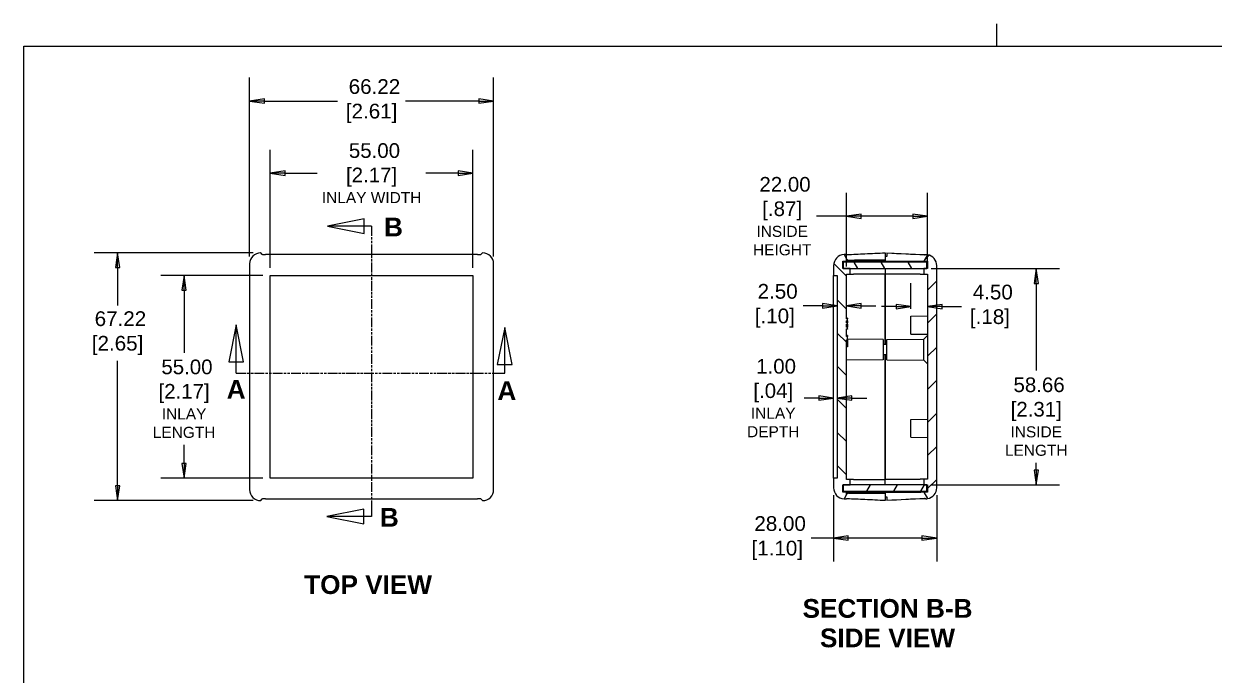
# Model space of a CAD drawing. Header units: millimetres. Extents: x 9 to 550, y 9 to 423.
# Drawn here: x 15.2 to 338.4, y 245.9 to 422.6 of the extents above; entities that cross this region are included whole.
import ezdxf

# ---------------------------------------------------------------- set-up
doc = ezdxf.new("R2010")
doc.units = ezdxf.units.MM
doc.header["$LTSCALE"] = 2
doc.linetypes.add('DOUBLE_DASH_CHAIN', pattern=[1.2403, 0.6614, -0.0827, 0.1654, -0.0827, 0.1654, -0.0827])
for name, color, linetype, lineweight in [('Dimension (ANSI)', 7, 'Continuous', 9), ('Hatch (ANSI)', 7, 'Continuous', 9), ('Section Line (ANSI)', 7, 'DOUBLE_DASH_CHAIN', 9), ('Sketch Geometry (ANSI)', 7, 'Continuous', 9), ('Symbol (ANSI)', 7, 'Continuous', 9), ('Visible (ANSI)', 7, 'Continuous', 9)]:
    doc.layers.add(name, color=color, linetype=linetype, lineweight=lineweight)
doc.styles.add('Label Text (ANSI)', font='arialbd.ttf')
doc.styles.add('Note Text (ANSI)', font='arial.ttf')
doc.dimstyles.new('Default - mm_inch (ANSI)', dxfattribs={"dimscale": 2, "dimtxt": 2, "dimasz": 2, "dimexe": 3.175, "dimexo": 1, "dimgap": 0.8, "dimtad": 0, "dimtih": 1, "dimtoh": 1, "dimrnd": 1e-08, "dimzin": 4, "dimdsep": 46, "dimtxsty": 'Note Text (ANSI)', "dimblk": 'Filled-1', "dimcen": 0.09, "dimdle": 10, "dimclrd": 256, "dimclre": 256, "dimclrt": 256, "dimadec": 1, "dimazin": 0, "dimtfac": 1, "dimtofl": 0, "dimtmove": 0, "dimatfit": 3, "dimfxl": 0, "dimtolj": 1, "dimtzin": 0, "dimlwd": -1, "dimlwe": -1, "dimarcsym": 0})

# ---------------------------------------------------------------- blocks, each defined once
blk = doc.blocks.new('Borders Default Border')
at = {"layer": 'Sketch Geometry (ANSI)'}
blk.add_line((139.7, 208.28), (139.7, 211.3), dxfattribs=at)
at = {"layer": 'Sketch Geometry (ANSI)', "flags": 128}
blk.add_lwpolyline([(7.62, 7.62), (7.62, 208.28), (271.78, 208.28), (271.78, 7.62), (7.62, 7.62)], dxfattribs=at)
blk = doc.blocks.new('2dTransSection0')
at = {"layer": 'Section Line (ANSI)', "linetype": 'Continuous'}
for p, q in [((36.46, 170.46), (35.46, 165.46)), ((36.46, 165.46), (36.46, 170.46)), ((37.46, 165.46), (36.46, 170.46)), ((72.89, 170.1), (71.89, 165.1)), ((72.89, 165.1), (72.89, 170.1)), ((73.89, 165.1), (72.89, 170.1)), ((35.46, 165.46), (37.46, 165.46)), ((36.46, 163.9), (36.46, 165.46)), ((71.89, 165.1), (73.89, 165.1)), ((72.89, 163.9), (72.89, 165.1)), ((36.46, 163.9), (37.75, 163.9)), ((71.59, 163.9), (72.89, 163.9))]:
    blk.add_line(p, q, dxfattribs=at)
at = {"layer": 'Section Line (ANSI)', "linetype": 'DOUBLE_DASH_CHAIN'}
blk.add_line((36.46, 163.9), (72.89, 163.9), dxfattribs=at)
at = {"layer": 'Section Line (ANSI)', "linetype": 'Continuous', "flags": 128}
for points in [[(37.46, 165.46), (36.46, 170.46), (35.46, 165.46), (37.46, 165.46)], [(73.89, 165.1), (72.89, 170.1), (71.89, 165.1), (73.89, 165.1)]]:
    blk.add_lwpolyline(points, dxfattribs=at)
at = {"layer": 'Section Line (ANSI)'}
for points in [[(37.46, 165.46), (36.46, 170.46), (35.46, 165.46), (37.46, 165.46)], [(73.89, 165.1), (72.89, 170.1), (71.89, 165.1), (73.89, 165.1)]]:
    blk.add_solid(points, dxfattribs=at)
at = {"layer": 'Section Line (ANSI)', "char_height": 2.54, "attachment_point": 7, "line_spacing_factor": 0.25, "style": 'Label Text (ANSI)'}
for insert in [(35.16, 160.46), (71.9, 160.27)]:
    blk.add_mtext('A', dxfattribs=dict(at, insert=insert))
blk = doc.blocks.new('2dTransSection1')
at = {"layer": 'Section Line (ANSI)', "linetype": 'Continuous'}
for p, q in [((53.83, 184.86), (48.83, 183.86)), ((53.83, 182.86), (53.83, 184.86)), ((53.83, 183.86), (48.83, 183.86)), ((48.83, 183.86), (53.83, 182.86)), ((54.81, 183.86), (53.83, 183.86)), ((54.81, 183.86), (54.81, 182.53)), ((53.77, 145.48), (48.77, 144.48)), ((53.77, 143.48), (53.77, 145.48)), ((54.81, 145.81), (54.81, 144.48)), ((53.77, 144.48), (48.77, 144.48)), ((48.77, 144.48), (53.77, 143.48)), ((54.81, 144.48), (53.77, 144.48))]:
    blk.add_line(p, q, dxfattribs=at)
at = {"layer": 'Section Line (ANSI)', "linetype": 'DOUBLE_DASH_CHAIN'}
blk.add_line((54.81, 183.86), (54.81, 144.48), dxfattribs=at)
at = {"layer": 'Section Line (ANSI)', "linetype": 'Continuous', "flags": 128}
for points in [[(53.83, 184.86), (48.83, 183.86), (53.83, 182.86), (53.83, 184.86)], [(53.77, 145.48), (48.77, 144.48), (53.77, 143.48), (53.77, 145.48)]]:
    blk.add_lwpolyline(points, dxfattribs=at)
at = {"layer": 'Section Line (ANSI)'}
for points in [[(53.83, 184.86), (48.83, 183.86), (53.83, 182.86), (53.83, 184.86)], [(53.77, 145.48), (48.77, 144.48), (53.77, 143.48), (53.77, 145.48)]]:
    blk.add_solid(points, dxfattribs=at)
at = {"layer": 'Section Line (ANSI)', "char_height": 2.54, "attachment_point": 7, "line_spacing_factor": 0.25, "style": 'Label Text (ANSI)'}
for insert in [(56.51, 182.46), (55.95, 143.08)]:
    blk.add_mtext('B', dxfattribs=dict(at, insert=insert))
blk = doc.blocks.new('Filled-1')
at = {"color": 0}
for p, q in [((0, 0), (-1, 0.15)), ((-1, 0.15), (-1, -0.15)), ((-1, 0), (0, 0)), ((-1, -0.15), (0, 0))]:
    blk.add_line(p, q, dxfattribs=at)
at = {"color": 0, "flags": 128}
blk.add_lwpolyline([(-1, -0.15), (0, 0), (-1, 0.15), (-1, -0.15)], dxfattribs=at)
at = {"color": 0}
blk.add_solid([(-1, -0.15), (0, 0), (-1, 0.15), (-1, -0.15)], dxfattribs=at)
blk = doc.blocks.new('*D9')
at = {"layer": 'Defpoints', "color": 0, "transparency": 16777216}
for p in [(137.15, 382.07), (82.15, 354.35), (137.15, 354.35)]:
    blk.add_point(p, dxfattribs=at)
at = {"layer": 'Dimension (ANSI)', "transparency": 16777216}
for p, q in [((82.15, 356.35), (82.15, 388.42)), ((137.15, 356.35), (137.15, 388.42)), ((86.15, 382.07), (94.91, 382.07)), ((133.15, 382.07), (124.39, 382.07))]:
    blk.add_line(p, q, dxfattribs=at)
at = {"layer": 'Dimension (ANSI)', "transparency": 16777216, "xscale": 4, "yscale": 4, "zscale": 4, "rotation": 180}
blk.add_blockref('Filled-1', (82.15, 382.07), dxfattribs=at)
at = {"layer": 'Dimension (ANSI)', "transparency": 16777216, "xscale": 4, "yscale": 4, "zscale": 4}
blk.add_blockref('Filled-1', (137.15, 382.07), dxfattribs=at)
at = {"layer": 'Dimension (ANSI)', "transparency": 16777216, "insert": (109.65, 382.07), "char_height": 4, "attachment_point": 5, "style": 'Note Text (ANSI)'}
blk.add_mtext('\\A1; \\fArial|b0|i0;\\H3.9745;55.00\\P[2.17]{\\P\\fArial|b0|i0;\\H3.0000;INLAY WIDTH}', dxfattribs=at)
blk = doc.blocks.new('*D10')
at = {"layer": 'Defpoints', "color": 0, "transparency": 16777216}
for p in [(82.15, 354.35), (58.75, 299.35), (82.15, 299.35)]:
    blk.add_point(p, dxfattribs=at)
at = {"layer": 'Dimension (ANSI)', "transparency": 16777216}
for p, q in [((80.15, 354.35), (52.4, 354.35)), ((58.75, 350.35), (58.75, 333.33)), ((58.75, 303.35), (58.75, 308.38)), ((80.15, 299.35), (52.4, 299.35))]:
    blk.add_line(p, q, dxfattribs=at)
at = {"layer": 'Dimension (ANSI)', "transparency": 16777216, "xscale": 4, "yscale": 4, "zscale": 4}
for p, rotation in [((58.75, 354.35), 90), ((58.75, 299.35), 270)]:
    blk.add_blockref('Filled-1', p, dxfattribs=dict(at, rotation=rotation))
at = {"layer": 'Dimension (ANSI)', "transparency": 16777216, "insert": (58.75, 320.86), "char_height": 4, "attachment_point": 5, "style": 'Note Text (ANSI)'}
blk.add_mtext('\\A1; \\fArial|b0|i0;\\H3.9745;55.00\\P[2.17]{\\P\\fArial|b0|i0;\\H3.0000;INLAY\\P\\fArial|b0|i0;\\H3.0000;LENGTH}', dxfattribs=at)
blk = doc.blocks.new('*D11')
at = {"layer": 'Defpoints', "color": 0, "transparency": 16777216}
for p in [(142.76, 401.64), (76.54, 357.47), (142.76, 357.47)]:
    blk.add_point(p, dxfattribs=at)
at = {"layer": 'Dimension (ANSI)', "transparency": 16777216}
for p, q in [((76.54, 359.47), (76.54, 407.99)), ((142.76, 359.47), (142.76, 407.99)), ((80.54, 401.64), (100.43, 401.64)), ((138.76, 401.64), (118.87, 401.64))]:
    blk.add_line(p, q, dxfattribs=at)
at = {"layer": 'Dimension (ANSI)', "transparency": 16777216, "xscale": 4, "yscale": 4, "zscale": 4, "rotation": 180}
blk.add_blockref('Filled-1', (76.54, 401.64), dxfattribs=at)
at = {"layer": 'Dimension (ANSI)', "transparency": 16777216, "xscale": 4, "yscale": 4, "zscale": 4}
blk.add_blockref('Filled-1', (142.76, 401.64), dxfattribs=at)
at = {"layer": 'Dimension (ANSI)', "transparency": 16777216, "insert": (109.65, 401.64), "char_height": 4, "attachment_point": 5, "style": 'Note Text (ANSI)'}
blk.add_mtext('\\A1; 66.22\\P[2.61]', dxfattribs=at)
blk = doc.blocks.new('*D12')
at = {"layer": 'Defpoints', "color": 0, "transparency": 16777216}
for p in [(79.54, 360.46), (40.69, 293.24), (79.54, 293.24)]:
    blk.add_point(p, dxfattribs=at)
at = {"layer": 'Dimension (ANSI)', "transparency": 16777216}
for p, q in [((77.54, 360.46), (34.34, 360.46)), ((40.69, 356.46), (40.69, 346.16)), ((40.69, 297.24), (40.69, 331.15)), ((77.54, 293.24), (34.34, 293.24))]:
    blk.add_line(p, q, dxfattribs=at)
at = {"layer": 'Dimension (ANSI)', "transparency": 16777216, "xscale": 4, "yscale": 4, "zscale": 4}
for p, rotation in [((40.69, 360.46), 90), ((40.69, 293.24), 270)]:
    blk.add_blockref('Filled-1', p, dxfattribs=dict(at, rotation=rotation))
at = {"layer": 'Dimension (ANSI)', "transparency": 16777216, "insert": (40.69, 338.66), "char_height": 4, "attachment_point": 5, "style": 'Note Text (ANSI)'}
blk.add_mtext('\\A1; 67.22\\P[2.65]', dxfattribs=at)
blk = doc.blocks.new('*D13')
at = {"layer": 'Defpoints', "color": 0, "transparency": 16777216}
for p in [(260.55, 370.39), (238.55, 354.71), (260.55, 354.68)]:
    blk.add_point(p, dxfattribs=at)
at = {"layer": 'Dimension (ANSI)', "transparency": 16777216}
for p, q in [((238.55, 356.71), (238.55, 376.74)), ((260.55, 356.68), (260.55, 376.74)), ((238.55, 370.39), (230.41, 370.39)), ((256.55, 370.39), (242.55, 370.39))]:
    blk.add_line(p, q, dxfattribs=at)
at = {"layer": 'Dimension (ANSI)', "transparency": 16777216, "xscale": 4, "yscale": 4, "zscale": 4, "rotation": 180}
blk.add_blockref('Filled-1', (238.55, 370.39), dxfattribs=at)
at = {"layer": 'Dimension (ANSI)', "transparency": 16777216, "xscale": 4, "yscale": 4, "zscale": 4}
blk.add_blockref('Filled-1', (260.55, 370.39), dxfattribs=at)
at = {"layer": 'Dimension (ANSI)', "transparency": 16777216, "insert": (221.1, 370.39), "char_height": 4, "attachment_point": 5, "style": 'Note Text (ANSI)'}
blk.add_mtext('\\A1; \\fArial|b0|i0;\\H3.9745;22.00\\P[.87]{\\P\\fArial|b0|i0;\\H3.0000;INSIDE\\P\\fArial|b0|i0;\\H3.0000;HEIGHT}', dxfattribs=at)
blk = doc.blocks.new('*D14')
at = {"layer": 'Defpoints', "color": 0, "transparency": 16777216}
for p in [(259.55, 356.18), (259.55, 297.52), (290.07, 297.52)]:
    blk.add_point(p, dxfattribs=at)
at = {"layer": 'Dimension (ANSI)', "transparency": 16777216}
for p, q in [((261.55, 356.18), (296.42, 356.18)), ((290.07, 352.18), (290.07, 328.5)), ((290.07, 301.52), (290.07, 303.5)), ((261.55, 297.52), (296.42, 297.52))]:
    blk.add_line(p, q, dxfattribs=at)
at = {"layer": 'Dimension (ANSI)', "transparency": 16777216, "xscale": 4, "yscale": 4, "zscale": 4}
for p, rotation in [((290.07, 356.18), 90), ((290.07, 297.52), 270)]:
    blk.add_blockref('Filled-1', p, dxfattribs=dict(at, rotation=rotation))
at = {"layer": 'Dimension (ANSI)', "transparency": 16777216, "insert": (290.07, 316), "char_height": 4, "attachment_point": 5, "style": 'Note Text (ANSI)'}
blk.add_mtext('\\A1; \\fArial|b0|i0;\\H3.9745;58.66\\P[2.31]{\\P\\fArial|b0|i0;\\H3.0000;INSIDE\\P\\fArial|b0|i0;\\H3.0000;LENGTH}', dxfattribs=at)
blk = doc.blocks.new('*D15')
at = {"layer": 'Defpoints', "color": 0, "transparency": 16777216}
for p in [(260.55, 354.68), (256.05, 345.88), (256.05, 343.27)]:
    blk.add_point(p, dxfattribs=at)
at = {"layer": 'Dimension (ANSI)', "transparency": 16777216}
for p, q in [((256.05, 345.27), (256.05, 352.23)), ((252.05, 345.88), (248.05, 345.88)), ((264.55, 345.88), (269.82, 345.88))]:
    blk.add_line(p, q, dxfattribs=at)
at = {"layer": 'Dimension (ANSI)', "transparency": 16777216, "xscale": 4, "yscale": 4, "zscale": 4}
blk.add_blockref('Filled-1', (256.05, 345.88), dxfattribs=at)
at = {"layer": 'Dimension (ANSI)', "transparency": 16777216, "xscale": 4, "yscale": 4, "zscale": 4, "rotation": 180}
blk.add_blockref('Filled-1', (260.55, 345.88), dxfattribs=at)
at = {"layer": 'Dimension (ANSI)', "transparency": 16777216, "insert": (277.5, 345.88), "char_height": 4, "attachment_point": 5, "style": 'Note Text (ANSI)'}
blk.add_mtext('\\A1; 4.50\\P[.18]', dxfattribs=at)
blk = doc.blocks.new('*D16')
at = {"layer": 'Defpoints', "color": 0, "transparency": 16777216}
for p in [(235.05, 296.72), (263.05, 296.72), (263.05, 283.08)]:
    blk.add_point(p, dxfattribs=at)
at = {"layer": 'Dimension (ANSI)', "transparency": 16777216}
for p, q in [((235.05, 294.72), (235.05, 276.73)), ((263.05, 294.72), (263.05, 276.73)), ((235.05, 283.08), (229, 283.08)), ((259.05, 283.08), (239.05, 283.08))]:
    blk.add_line(p, q, dxfattribs=at)
at = {"layer": 'Dimension (ANSI)', "transparency": 16777216, "xscale": 4, "yscale": 4, "zscale": 4, "rotation": 180}
blk.add_blockref('Filled-1', (235.05, 283.08), dxfattribs=at)
at = {"layer": 'Dimension (ANSI)', "transparency": 16777216, "xscale": 4, "yscale": 4, "zscale": 4}
blk.add_blockref('Filled-1', (263.05, 283.08), dxfattribs=at)
at = {"layer": 'Dimension (ANSI)', "transparency": 16777216, "insert": (219.77, 283.08), "char_height": 4, "attachment_point": 5, "style": 'Note Text (ANSI)'}
blk.add_mtext('\\A1; 28.00\\P[1.10]', dxfattribs=at)
blk = doc.blocks.new('*D17')
at = {"layer": 'Defpoints', "color": 0, "transparency": 16777216}
for p in [(235.05, 354.35), (236.05, 354.35), (236.05, 321.05)]:
    blk.add_point(p, dxfattribs=at)
at = {"layer": 'Dimension (ANSI)', "transparency": 16777216}
for p, q in [((231.05, 321.05), (227.05, 321.05)), ((240.05, 321.05), (244.05, 321.05))]:
    blk.add_line(p, q, dxfattribs=at)
at = {"layer": 'Dimension (ANSI)', "transparency": 16777216, "xscale": 4, "yscale": 4, "zscale": 4}
blk.add_blockref('Filled-1', (235.05, 321.05), dxfattribs=at)
at = {"layer": 'Dimension (ANSI)', "transparency": 16777216, "xscale": 4, "yscale": 4, "zscale": 4, "rotation": 180}
blk.add_blockref('Filled-1', (236.05, 321.05), dxfattribs=at)
at = {"layer": 'Dimension (ANSI)', "transparency": 16777216, "insert": (218.68, 321.05), "char_height": 4, "attachment_point": 5, "style": 'Note Text (ANSI)'}
blk.add_mtext('\\A1; \\fArial|b0|i0;\\H3.9745;1.00\\P[.04]{\\P\\fArial|b0|i0;\\H3.0000;INLAY\\P\\fArial|b0|i0;\\H3.0000;DEPTH}', dxfattribs=at)
blk = doc.blocks.new('*D18')
at = {"layer": 'Defpoints', "color": 0, "transparency": 16777216}
for p in [(236.05, 354.35), (238.55, 354.71), (238.55, 346.08)]:
    blk.add_point(p, dxfattribs=at)
at = {"layer": 'Dimension (ANSI)', "transparency": 16777216}
for p, q in [((232.05, 346.08), (226.78, 346.08)), ((242.55, 346.08), (246.55, 346.08))]:
    blk.add_line(p, q, dxfattribs=at)
at = {"layer": 'Dimension (ANSI)', "transparency": 16777216, "xscale": 4, "yscale": 4, "zscale": 4}
blk.add_blockref('Filled-1', (236.05, 346.08), dxfattribs=at)
at = {"layer": 'Dimension (ANSI)', "transparency": 16777216, "xscale": 4, "yscale": 4, "zscale": 4, "rotation": 180}
blk.add_blockref('Filled-1', (238.55, 346.08), dxfattribs=at)
at = {"layer": 'Dimension (ANSI)', "transparency": 16777216, "insert": (219.1, 346.08), "char_height": 4, "attachment_point": 5, "style": 'Note Text (ANSI)'}
blk.add_mtext('\\A1; 2.50\\P[.10]', dxfattribs=at)

msp = doc.modelspace()

# ---------------------------------------------------------------- hatches: boundary and pattern name
at = {"layer": 'Hatch (ANSI)'}
h = msp.add_hatch(dxfattribs=at)
h.set_pattern_fill('ANSI31', color=256, scale=50.8, angle=90.00021, style=0)
h.set_pattern_definition([(135.0002, (0, 0), (-4.49011, -4.49014), [])])
edge = h.paths.add_edge_path()
edge.add_line((235.0502, 354.3525), (236.0502, 354.3525))
edge.add_line((236.0502, 354.3525), (236.0502, 299.3525))
edge.add_line((236.0502, 299.3525), (235.0502, 299.3525))
edge.add_line((235.0502, 299.3525), (235.0502, 296.7245))
edge.add_ellipse((238.0502, 296.7245), major_axis=(-3, 0), ratio=1, start_angle=0, end_angle=87.5)
edge.add_line((237.9193, 293.7274), (238.0502, 293.7217))
edge.add_line((238.0502, 293.7217), (238.5796, 294.857))
edge.add_line((238.5796, 294.857), (238.5796, 295.4998))
edge.add_line((238.5796, 295.4998), (237.5502, 295.4998))
edge.add_line((237.5502, 295.4998), (237.5502, 297.4998))
edge.add_line((237.5502, 297.4998), (237.7002, 297.4998))
edge.add_line((237.7002, 297.4998), (239.5493, 297.4998))
edge.add_line((239.5493, 297.4998), (239.5493, 297.5217))
edge.add_line((239.5493, 297.5217), (239.5493, 298.9998))
edge.add_line((239.5493, 298.9998), (238.5502, 298.9998))
edge.add_line((238.5502, 298.9998), (238.5502, 336.8555))
edge.add_line((238.5502, 336.8555), (238.8002, 336.8555))
edge.add_line((238.8002, 336.8555), (238.8002, 337.7573))
edge.add_line((238.8002, 337.7573), (238.5502, 337.7573))
edge.add_line((238.5502, 337.7573), (238.5502, 339.8714))
edge.add_line((238.5502, 339.8714), (238.8002, 339.8714))
edge.add_line((238.8002, 339.8714), (238.8002, 340.3297))
edge.add_line((238.8002, 340.3297), (238.5502, 340.3297))
edge.add_line((238.5502, 340.3297), (238.5502, 341.0784))
edge.add_line((238.5502, 341.0784), (238.8002, 341.0784))
edge.add_line((238.8002, 341.0784), (238.8002, 341.4594))
edge.add_line((238.8002, 341.4594), (238.5502, 341.4594))
edge.add_line((238.5502, 341.4594), (238.5502, 342.0488))
edge.add_line((238.5502, 342.0488), (238.8002, 342.0488))
edge.add_line((238.8002, 342.0488), (238.8002, 342.5886))
edge.add_line((238.8002, 342.5886), (238.5502, 342.5886))
edge.add_line((238.5502, 342.5886), (238.5502, 354.7055))
edge.add_line((238.5502, 354.7055), (239.5493, 354.7055))
edge.add_line((239.5493, 354.7055), (239.5493, 356.1836))
edge.add_line((239.5493, 356.1836), (239.5493, 356.2055))
edge.add_line((239.5493, 356.2055), (237.7002, 356.2055))
edge.add_line((237.7002, 356.2055), (237.5502, 356.2055))
edge.add_line((237.5502, 356.2055), (237.5502, 358.2055))
edge.add_line((237.5502, 358.2055), (238.5796, 358.2055))
edge.add_line((238.5796, 358.2055), (238.5796, 358.8483))
edge.add_line((238.5796, 358.8483), (238.0502, 359.9836))
edge.add_line((238.0502, 359.9836), (237.9193, 359.9779))
edge.add_ellipse((238.0502, 356.9808), major_axis=(-0.1309, 2.9971), ratio=1, start_angle=0, end_angle=87.5)
edge.add_line((235.0502, 356.9808), (235.0502, 354.3525))
h = msp.add_hatch(dxfattribs=at)
h.set_pattern_fill('ANSI31', color=256, scale=50.8, style=0)
h.set_pattern_definition([(45, (0, 0), (-4.49013, 4.49013), [])])
edge = h.paths.add_edge_path()
edge.add_line((259.5512, 299.0217), (259.5512, 297.5217))
edge.add_line((259.5512, 297.5217), (260.4002, 297.5217))
edge.add_line((260.4002, 297.5217), (260.5602, 297.5217))
edge.add_line((260.5602, 297.5217), (260.5602, 295.5217))
edge.add_line((260.5602, 295.5217), (259.5368, 295.5217))
edge.add_line((259.5368, 295.5217), (260.5502, 293.7665))
edge.add_ellipse((260.0502, 296.7245), major_axis=(0.5, -2.958), ratio=1, start_angle=0, end_angle=80.405932)
edge.add_line((263.0502, 296.7245), (263.0502, 356.9808))
edge.add_ellipse((260.0502, 356.9808), major_axis=(3, 0), ratio=1, start_angle=0, end_angle=80.405932)
edge.add_line((260.5502, 359.9388), (259.5368, 358.1836))
edge.add_line((259.5368, 358.1836), (260.5602, 358.1836))
edge.add_line((260.5602, 358.1836), (260.5602, 356.1836))
edge.add_line((260.5602, 356.1836), (260.4002, 356.1836))
edge.add_line((260.4002, 356.1836), (259.5512, 356.1836))
edge.add_line((259.5512, 356.1836), (259.5512, 354.6836))
edge.add_line((259.5512, 354.6836), (260.5502, 354.6836))
edge.add_line((260.5502, 354.6836), (260.5502, 299.0217))
edge.add_line((260.5502, 299.0217), (259.5512, 299.0217))
h = msp.add_hatch(dxfattribs=at)
h.set_pattern_fill('ANSI31', color=256, scale=50.8, angle=75.000175, style=0)
h.set_pattern_definition([(120.0002, (0, 0), (-5.49925, -3.17502), [])])
h.paths.add_polyline_path([(260.4002, 357.8836), (237.7002, 357.8836), (237.7002, 356.2055), (237.7002, 356.1836), (239.5493, 356.1836), (259.5512, 356.1836), (260.4002, 356.1836)])
h = msp.add_hatch(dxfattribs=at)
h.set_pattern_fill('ANSI31', color=256, scale=50.8, angle=14.999978, style=0)
h.set_pattern_definition([(60, (0, 0), (-5.49926, 3.175), [])])
h.paths.add_polyline_path([(260.4002, 297.5217), (259.5512, 297.5217), (239.5493, 297.5217), (237.7002, 297.5217), (237.7002, 297.4998), (237.7002, 295.8217), (260.4002, 295.8217)])

# ---------------------------------------------------------------- linework, layer by layer
at = {"layer": 'Visible (ANSI)'}
for p, q in [((79.5387, 360.4639), (79.5359, 360.4639)), ((79.9863, 360.0164), (79.5387, 360.4639)), ((138.4236, 359.9836), (80.8764, 359.9836)), ((139.7613, 360.4639), (139.3137, 360.0164)), ((139.7641, 360.4639), (139.7613, 360.4639)), ((238.0502, 359.9836), (237.9193, 359.9779)), ((238.1934, 359.9899), (238.0502, 359.9836)), ((238.5796, 358.8483), (238.0502, 359.9836)), ((238.5502, 359.9972), (238.5502, 360.0051)), ((238.5796, 358.2055), (238.5796, 358.8483)), ((238.8004, 360.0164), (249.0502, 360.4639)), ((249.0502, 360.4639), (249.0502, 358.5819)), ((249.5502, 360.4421), (249.5502, 360.4389)), ((249.5502, 360.4421), (259.3, 360.0164)), ((260.5502, 359.9388), (259.5368, 358.1836)), ((76.5387, 357.4668), (76.5387, 296.2385)), ((142.7613, 296.2385), (142.7613, 357.4668)), ((235.0502, 356.9808), (235.0502, 354.3525)), ((237.5502, 356.2055), (237.5502, 358.2055)), ((237.5502, 358.2055), (238.5796, 358.2055)), ((239.5493, 356.2055), (237.5502, 356.2055)), ((260.4002, 357.8836), (237.7002, 357.8836)), ((237.7002, 357.8836), (237.7002, 356.1836)), ((237.7002, 356.1836), (260.4002, 356.1836)), ((239.539, 358.2055), (238.5796, 358.2055)), ((239.5493, 354.7055), (239.5493, 356.2055)), ((249.0502, 358.1836), (249.0502, 358.2055)), ((249.0502, 357.8836), (249.0502, 358.1836)), ((249.0502, 358.1836), (249.0502, 357.8836)), ((249.0502, 356.1836), (249.0502, 354.6836)), ((249.0502, 356.1836), (249.0502, 354.7055)), ((258.7859, 358.1836), (259.5368, 358.1836)), ((259.5368, 358.1836), (260.5602, 358.1836)), ((260.5602, 356.1836), (259.5512, 356.1836)), ((259.5512, 356.1836), (259.5512, 354.6836)), ((260.4002, 356.1836), (260.4002, 357.8836)), ((260.5602, 358.1836), (260.5602, 356.1836)), ((263.0502, 296.7245), (263.0502, 356.9808)), ((82.1502, 299.3525), (82.1502, 354.3525)), ((82.1502, 354.3525), (137.1502, 354.3525)), ((137.1502, 354.3525), (137.1502, 299.3525)), ((235.0502, 354.3525), (236.0502, 354.3525)), ((235.0502, 299.3525), (235.0502, 354.3525)), ((236.0502, 354.3525), (236.0502, 299.3525)), ((238.5502, 342.5886), (238.5502, 354.7055)), ((238.5502, 354.7055), (239.5493, 354.7055)), ((239.5493, 354.7055), (240.5056, 354.7055)), ((249.0502, 354.7055), (240.5056, 354.7055)), ((249.0502, 335.606), (249.0502, 354.6836)), ((258.5948, 354.6836), (249.0502, 354.6836)), ((249.0502, 354.6836), (249.0502, 335.606)), ((258.5948, 354.6836), (259.5512, 354.6836)), ((259.5512, 354.6836), (260.5502, 354.6836)), ((260.5502, 354.6836), (260.5502, 299.0217)), ((238.8002, 342.7722), (238.5502, 342.7722)), ((238.8002, 342.7722), (238.8002, 342.5886)), ((238.8002, 342.0488), (238.8002, 342.5886)), ((256.0502, 343.2741), (260.5502, 343.3527)), ((256.0502, 338.4312), (256.0502, 343.2741)), ((238.5502, 341.4594), (238.5502, 342.0488)), ((238.8002, 341.9948), (238.5502, 341.9948)), ((238.8002, 341.7044), (238.5502, 341.7044)), ((238.5502, 340.3297), (238.5502, 341.0784)), ((238.5502, 337.7573), (238.5502, 339.8714)), ((238.8002, 339.7105), (238.5502, 339.7105)), ((238.8002, 341.7044), (238.8002, 341.4594)), ((238.8002, 341.0784), (238.8002, 341.4594)), ((238.8002, 339.8714), (238.8002, 340.3297)), ((238.8002, 339.8714), (238.8002, 339.7105)), ((238.8002, 338.0008), (238.5502, 338.0008)), ((238.8002, 337.7573), (238.5502, 337.7573)), ((238.5502, 298.9998), (238.5502, 336.8555)), ((238.5502, 336.8555), (238.8002, 336.8555)), ((238.8002, 338.0008), (238.8002, 337.7573)), ((238.8002, 336.8555), (238.8002, 337.7573)), ((248.5502, 336.9496), (238.8002, 337.0772)), ((238.8002, 336.8555), (238.8002, 335.0008)), ((248.5502, 336.9496), (248.5502, 331.4614)), ((249.5502, 336.9146), (259.5503, 337.0455)), ((249.5502, 331.4526), (249.5502, 336.9146)), ((256.0502, 338.4312), (260.5502, 338.3527)), ((259.5503, 337.0455), (260.5502, 338.0586)), ((259.5503, 331.3217), (259.5503, 337.0455)), ((238.8002, 335.0008), (238.5502, 335.0008)), ((249.5502, 335.606), (248.5502, 335.606)), ((248.5502, 331.4614), (238.5502, 331.3305)), ((249.5502, 332.7612), (248.5502, 332.7612)), ((249.0502, 299.0217), (249.0502, 332.7612)), ((249.0502, 332.7612), (249.0502, 299.0217)), ((249.5502, 331.4526), (259.5503, 331.3217)), ((259.5503, 331.3217), (260.5502, 330.3086)), ((256.0502, 315.2741), (260.5502, 315.3527)), ((256.0502, 310.4312), (256.0502, 315.2741)), ((256.0502, 310.4312), (260.5502, 310.3527)), ((137.1502, 299.3525), (82.1502, 299.3525)), ((236.0502, 299.3525), (235.0502, 299.3525)), ((235.0502, 299.3525), (235.0502, 296.7245)), ((237.5502, 295.4998), (237.5502, 297.4998)), ((237.5502, 297.4998), (239.5493, 297.4998)), ((260.4002, 297.5217), (237.7002, 297.5217)), ((237.7002, 297.5217), (237.7002, 295.8217)), ((239.5493, 298.9998), (238.5502, 298.9998)), ((239.5493, 297.4998), (239.5493, 298.9998)), ((240.5056, 298.9998), (239.5493, 298.9998)), ((240.5056, 298.9998), (249.0502, 298.9998)), ((249.0502, 299.0217), (258.5948, 299.0217)), ((249.0502, 297.5217), (249.0502, 299.0217)), ((249.0502, 297.5217), (249.0502, 298.9998)), ((259.5512, 299.0217), (258.5948, 299.0217)), ((259.5512, 299.0217), (259.5512, 297.5217)), ((260.5502, 299.0217), (259.5512, 299.0217)), ((259.5512, 297.5217), (260.5602, 297.5217)), ((260.4002, 295.8217), (260.4002, 297.5217)), ((260.5602, 297.5217), (260.5602, 295.5217)), ((238.5796, 295.4998), (237.5502, 295.4998)), ((237.7002, 295.8217), (260.4002, 295.8217)), ((238.0502, 293.7217), (238.5796, 294.857)), ((238.5796, 294.857), (238.5796, 295.4998)), ((238.5796, 295.4998), (239.539, 295.4998)), ((249.0502, 295.5217), (249.0502, 295.8217)), ((249.0502, 295.8217), (249.0502, 295.5217)), ((249.0502, 295.5217), (258.7859, 295.5217)), ((249.0502, 295.4998), (249.0502, 295.5217)), ((249.0502, 295.1234), (249.0502, 293.2414)), ((259.5368, 295.5217), (258.7859, 295.5217)), ((260.5602, 295.5217), (259.5368, 295.5217)), ((259.5368, 295.5217), (260.5502, 293.7665)), ((79.5359, 293.2414), (79.5387, 293.2414)), ((79.5387, 293.2414), (79.9863, 293.6889)), ((80.8764, 293.7217), (138.4236, 293.7217)), ((139.3137, 293.6889), (139.7613, 293.2414)), ((139.7613, 293.2414), (139.7641, 293.2414)), ((237.9193, 293.7274), (238.0502, 293.7217)), ((238.0502, 293.7217), (238.1934, 293.7154)), ((238.5502, 293.7002), (238.5502, 293.7081)), ((249.0502, 293.2414), (238.8004, 293.6889)), ((259.3, 293.6889), (249.5502, 293.2632)), ((249.5502, 293.2665), (249.5502, 293.2632))]:
    msp.add_line(p, q, dxfattribs=at)
for centre, start, end in [((238.0502, 356.9808), 92.5, 180), ((260.0502, 356.9808), 0, 80.405932), ((238.0502, 296.7245), 180, 267.5), ((260.0502, 296.7245), 279.594068, 0)]:
    msp.add_arc(centre, 3, start, end, dxfattribs=at)
for centre, major_axis in [((79.5416, 357.4611), (-2.1254, 2.1254)), ((139.7584, 357.4611), (2.1254, 2.1254)), ((79.5416, 296.2443), (-2.1254, -2.1254)), ((139.7584, 296.2443), (2.1254, -2.1254))]:
    msp.add_ellipse(centre, major_axis=major_axis, ratio=0.99809916, start_param=5.49873847, end_param=7.06763214, dxfattribs=at)
for points in [[(79.9972, 360.0051), (79.9938, 360.0089), (79.9901, 360.0125), (79.9863, 360.0164)], [(79.9972, 360.0051), (79.9976, 360.0046), (79.998, 360.0042), (79.9984, 360.0037)], [(79.9972, 360.0039), (79.9972, 360.0043), (79.9972, 360.0047), (79.9972, 360.0051)], [(139.3016, 360.0037), (139.302, 360.0041), (139.3024, 360.0046), (139.3028, 360.005)], [(139.3137, 360.0164), (139.3099, 360.0125), (139.3062, 360.0089), (139.3028, 360.0051)], [(139.3028, 360.0051), (139.3028, 360.0047), (139.3028, 360.0043), (139.3028, 360.0039)], [(238.5264, 360.0039), (238.5343, 360.0043), (238.5423, 360.0047), (238.5502, 360.0051)], [(238.5264, 360.0039), (238.5343, 360.0016), (238.5423, 359.9993), (238.5502, 359.9972)], [(238.5502, 360.0051), (238.6286, 360.0089), (238.7114, 360.0125), (238.8004, 360.0164)], [(249.5502, 359.4639), (249.3835, 359.4639), (249.2168, 359.4639), (249.0502, 359.4639)], [(249.5502, 360.4389), (249.5502, 360.1139), (249.5502, 359.7889), (249.5502, 359.4639)], [(249.5502, 360.4389), (252.9557, 360.2682), (256.3612, 360.0975), (259.7668, 359.9268)], [(239.4175, 358.5017), (239.4574, 358.5071), (239.4979, 358.51), (239.539, 358.5103)], [(239.539, 358.5103), (242.7094, 358.5342), (245.8798, 358.558), (249.0502, 358.5819)], [(249.0502, 358.5819), (249.0502, 358.4564), (249.0502, 358.3309), (249.0502, 358.2055)], [(249.0502, 358.1836), (252.2955, 358.1836), (255.5407, 358.1836), (258.7859, 358.1836)], [(238.8002, 342.0488), (238.8002, 342.0308), (238.8002, 342.0127), (238.8002, 341.9948)], [(238.8002, 341.9948), (238.8002, 341.8999), (238.8002, 341.8027), (238.8002, 341.7044)], [(239.539, 295.195), (239.4979, 295.1953), (239.4573, 295.1982), (239.4175, 295.2036)], [(249.0502, 295.1234), (245.8798, 295.1473), (242.7094, 295.1711), (239.539, 295.195)], [(249.0502, 295.4998), (249.0502, 295.3744), (249.0502, 295.2489), (249.0502, 295.1234)], [(249.0502, 294.2414), (249.2168, 294.2414), (249.3835, 294.2414), (249.5502, 294.2414)], [(249.5502, 294.2414), (249.5502, 293.9164), (249.5502, 293.5914), (249.5502, 293.2665)], [(79.9863, 293.6889), (79.9901, 293.6928), (79.9938, 293.6964), (79.9972, 293.7002)], [(79.9984, 293.7016), (79.998, 293.7012), (79.9976, 293.7007), (79.9972, 293.7003)], [(79.9972, 293.7002), (79.9972, 293.7006), (79.9972, 293.701), (79.9972, 293.7014)], [(139.3028, 293.7002), (139.3024, 293.7007), (139.302, 293.7011), (139.3016, 293.7016)], [(139.3028, 293.7014), (139.3028, 293.701), (139.3028, 293.7006), (139.3028, 293.7002)], [(139.3028, 293.7002), (139.3062, 293.6964), (139.3099, 293.6928), (139.3137, 293.6889)], [(238.5502, 293.7081), (238.5423, 293.706), (238.5343, 293.7038), (238.5264, 293.7014)], [(238.5502, 293.7002), (238.5423, 293.7006), (238.5344, 293.701), (238.5264, 293.7014)], [(238.7503, 293.7267), (238.683, 293.7299), (238.6158, 293.723), (238.5502, 293.7081)], [(238.8004, 293.6889), (238.7114, 293.6928), (238.6286, 293.6964), (238.5502, 293.7002)], [(259.7668, 293.7785), (256.3612, 293.6078), (252.9557, 293.4371), (249.5502, 293.2665)], [(260.0684, 293.7383), (259.8359, 293.7125), (259.5992, 293.702), (259.3, 293.6889)]]:
    msp.add_open_spline(points, degree=3, dxfattribs=at)
for points, knots in [([(79.9972, 360.0039), (80.0185, 360.0015), (80.0471, 359.9994), (80.1391, 359.9944), (80.2107, 359.992), (80.2914, 359.9899)], [-0.0456101385, -0.0456101385, -0.0456101385, -0.0456101385, -0.028122076, -0.028122076, 0, 0, 0, 0]), ([(80.2914, 359.9899), (80.3234, 359.9891), (80.3567, 359.9883), (80.4649, 359.9863), (80.543, 359.9853), (80.7058, 359.984), (80.7913, 359.9836), (80.8764, 359.9836)], [0.0671372351, 0.0671372351, 0.0671372351, 0.0671372351, 0.0783055132, 0.0783055132, 0.1024166997, 0.1024166997, 0.1278415079, 0.1278415079, 0.1278415079, 0.1278415079]), ([(138.4236, 359.9836), (138.592, 359.9836), (138.749, 359.9849), (138.9274, 359.988), (138.969, 359.9889), (139.0086, 359.9899)], [0, 0, 0, 0, 0.0505168384, 0.0505168384, 0.0665120718, 0.0665120718, 0.0665120718, 0.0665120718]), ([(139.0086, 359.9899), (139.0672, 359.9914), (139.1212, 359.9931), (139.2173, 359.9972), (139.2578, 359.9996), (139.2932, 360.0029), (139.2982, 360.0034), (139.3028, 360.0039)], [-0.0670595482, -0.0670595482, -0.0670595482, -0.0670595482, -0.0466713222, -0.0466713222, -0.0254107754, -0.0254107754, -0.0215855559, -0.0215855559, -0.0215855559, -0.0215855559]), ([(238.5264, 360.0039), (238.4725, 360.0015), (238.4222, 359.9994), (238.3017, 359.9944), (238.2411, 359.992), (238.1934, 359.9899)], [-0.0456101385, -0.0456101385, -0.0456101385, -0.0456101385, -0.028122076, -0.028122076, 0, 0, 0, 0]), ([(238.5502, 359.9972), (238.5567, 359.9958), (238.5631, 359.9944), (238.6291, 359.9811), (238.6897, 359.9758), (238.7503, 359.9786)], [0.1325101083, 0.1325101083, 0.1325101083, 0.1325101083, 0.1346814803, 0.1346814803, 0.154594806, 0.154594806, 0.154594806, 0.154594806]), ([(238.5796, 358.8483), (238.5796, 358.8483), (238.5835, 358.8401), (238.6023, 358.7997), (238.621, 358.7596), (238.6473, 358.7032), (238.6494, 358.6986), (238.6516, 358.6939)], [0, 0, 0, 0, 0.0199442656, 0.0199442656, 0.0488158782, 0.0488158782, 0.0513280218, 0.0513280218, 0.0513280218, 0.0513280218]), ([(238.6516, 358.6939), (238.6801, 358.6329), (238.7234, 358.5872), (238.8515, 358.5213), (238.9304, 358.5015), (239.0825, 358.4854), (239.1453, 358.4833), (239.2782, 358.4867), (239.3472, 358.4922), (239.4175, 358.5017)], [0, 0, 0, 0, 0.032832759, 0.032832759, 0.063918964, 0.063918964, 0.083118784, 0.083118784, 0.102219794, 0.102219794, 0.102219794, 0.102219794]), ([(238.7503, 359.9786), (240.3501, 360.0532), (241.95, 360.1281), (245.3833, 360.2898), (247.2168, 360.3766), (249.0502, 360.4639)], [0.07010976, 0.07010976, 0.07010976, 0.07010976, 0.55104461, 0.55104461, 1.1022249, 1.1022249, 1.1022249, 1.1022249]), ([(259.3, 360.0164), (259.3239, 360.0153), (259.353, 360.0141), (259.4055, 360.0118), (259.4329, 360.0105), (259.5158, 360.0068), (259.574, 360.004), (259.7814, 359.9929), (259.9252, 359.9829), (260.0684, 359.967)], [-0.1784130466, -0.1784130466, -0.1784130466, -0.1784130466, -0.1706387475, -0.1706387475, -0.1626801365, -0.1626801365, -0.1460318172, -0.1460318172, -0.1018802511, -0.1018802511, -0.1018802511, -0.1018802511]), ([(259.7668, 359.9268), (259.8679, 359.9218), (259.9695, 359.9374), (260.0673, 359.9667), (260.0679, 359.9669), (260.0684, 359.967)], [0, 0, 0, 0, 0.0304245266, 0.0304245266, 0.0305944765, 0.0305944765, 0.0305944765, 0.0305944765]), ([(260.5499, 359.9382), (260.5469, 359.9373), (260.525, 359.9371), (260.4417, 359.9406), (260.3887, 359.9434), (260.2533, 359.9526), (260.1749, 359.9586), (260.08, 359.9661), (260.0742, 359.9666), (260.0684, 359.967)], [-0.130298468, -0.130298468, -0.130298468, -0.130298468, -0.091451196, -0.091451196, -0.059720718, -0.059720718, -0.029849439, -0.029849439, -0.027924099, -0.027924099, -0.027924099, -0.027924099]), ([(249.0502, 358.2055), (247.4467, 358.2055), (245.8431, 358.2055), (242.6727, 358.2055), (241.1059, 358.2055), (239.539, 358.2055)], [0, 0, 0, 0, 0.48147688, 0.48147688, 0.95194421, 0.95194421, 0.95194421, 0.95194421]), ([(238.8002, 342.5886), (238.7585, 342.5886), (238.7169, 342.5886), (238.6335, 342.5886), (238.5919, 342.5886), (238.5502, 342.5886)], [-0.025, -0.025, -0.025, -0.025, -0.0125, -0.0125, 0, 0, 0, 0]), ([(238.5502, 342.0488), (238.5919, 342.0488), (238.6335, 342.0488), (238.7169, 342.0488), (238.7585, 342.0488), (238.8002, 342.0488)], [-0.025, -0.025, -0.025, -0.025, -0.0125, -0.0125, 0, 0, 0, 0]), ([(238.8002, 341.4594), (238.7585, 341.4594), (238.7169, 341.4594), (238.6335, 341.4594), (238.5919, 341.4594), (238.5502, 341.4594)], [-0.025, -0.025, -0.025, -0.025, -0.0125, -0.0125, 0, 0, 0, 0]), ([(238.5502, 341.0784), (238.5919, 341.0784), (238.6335, 341.0784), (238.7169, 341.0784), (238.7585, 341.0784), (238.8002, 341.0784)], [-0.025, -0.025, -0.025, -0.025, -0.0125, -0.0125, 0, 0, 0, 0]), ([(238.8002, 340.3297), (238.7585, 340.3297), (238.7169, 340.3297), (238.6335, 340.3297), (238.5919, 340.3297), (238.5502, 340.3297)], [-0.025, -0.025, -0.025, -0.025, -0.0125, -0.0125, 0, 0, 0, 0]), ([(238.5502, 339.8714), (238.5919, 339.8714), (238.6335, 339.8714), (238.7169, 339.8714), (238.7585, 339.8714), (238.8002, 339.8714)], [-0.025, -0.025, -0.025, -0.025, -0.0125, -0.0125, 0, 0, 0, 0]), ([(238.8002, 341.0784), (238.8002, 341.0584), (238.8002, 341.0368), (238.8002, 340.925), (238.8002, 340.8303), (238.8002, 340.7349)], [-0.0362162967, -0.0362162967, -0.0362162967, -0.0362162967, -0.0286379533, -0.0286379533, 0, 0, 0, 0]), ([(238.8002, 340.7349), (238.8002, 340.6734), (238.8002, 340.6118), (238.8002, 340.496), (238.8002, 340.442), (238.8002, 340.3689), (238.8002, 340.3487), (238.8002, 340.3297)], [-0.0922228432, -0.0922228432, -0.0922228432, -0.0922228432, -0.0786547325, -0.0786547325, -0.066169523, -0.066169523, -0.0610019902, -0.0610019902, -0.0610019902, -0.0610019902]), ([(238.6516, 295.0114), (238.6395, 294.9855), (238.6286, 294.962), (238.6051, 294.9116), (238.5944, 294.8887), (238.5823, 294.8628), (238.5796, 294.857), (238.5796, 294.857)], [0.079447872, 0.079447872, 0.079447872, 0.079447872, 0.0934633265, 0.0934633265, 0.1141450012, 0.1141450012, 0.1309072003, 0.1309072003, 0.1309072003, 0.1309072003]), ([(239.4175, 295.2036), (239.3084, 295.2184), (239.2031, 295.2236), (239.015, 295.2159), (238.9343, 295.204), (238.8076, 295.1648), (238.7595, 295.14), (238.6925, 295.0805), (238.6694, 295.0496), (238.6516, 295.0114)], [0, 0, 0, 0, 0.033484762, 0.033484762, 0.065272144, 0.065272144, 0.092784785, 0.092784785, 0.113628508, 0.113628508, 0.113628508, 0.113628508]), ([(239.539, 295.4998), (241.1059, 295.4998), (242.6727, 295.4998), (245.8431, 295.4998), (247.4467, 295.4998), (249.0502, 295.4998)], [0.011009549, 0.011009549, 0.011009549, 0.011009549, 0.48147688, 0.48147688, 0.962953759, 0.962953759, 0.962953759, 0.962953759]), ([(80.2914, 293.7154), (80.2328, 293.7139), (80.1789, 293.7122), (80.0827, 293.7081), (80.0422, 293.7057), (80.0068, 293.7025), (80.0018, 293.702), (79.9972, 293.7014)], [-0.0670595482, -0.0670595482, -0.0670595482, -0.0670595482, -0.0466713222, -0.0466713222, -0.0254107754, -0.0254107754, -0.0215855559, -0.0215855559, -0.0215855559, -0.0215855559]), ([(80.8764, 293.7217), (80.708, 293.7217), (80.551, 293.7204), (80.3726, 293.7173), (80.331, 293.7164), (80.2914, 293.7154)], [0, 0, 0, 0, 0.0505168384, 0.0505168384, 0.0665120718, 0.0665120718, 0.0665120718, 0.0665120718]), ([(139.0086, 293.7154), (138.9766, 293.7162), (138.9433, 293.717), (138.8351, 293.719), (138.7571, 293.72), (138.5942, 293.7214), (138.5087, 293.7217), (138.4236, 293.7217)], [0.0671372351, 0.0671372351, 0.0671372351, 0.0671372351, 0.0783055132, 0.0783055132, 0.1024166997, 0.1024166997, 0.1278415079, 0.1278415079, 0.1278415079, 0.1278415079]), ([(139.3028, 293.7014), (139.2815, 293.7038), (139.2529, 293.7059), (139.1609, 293.7109), (139.0893, 293.7133), (139.0086, 293.7154)], [-0.0456101385, -0.0456101385, -0.0456101385, -0.0456101385, -0.028122076, -0.028122076, 0, 0, 0, 0]), ([(238.1934, 293.7154), (238.228, 293.7139), (238.2695, 293.7122), (238.3695, 293.7081), (238.4274, 293.7057), (238.503, 293.7025), (238.5147, 293.702), (238.5264, 293.7014)], [-0.0670595482, -0.0670595482, -0.0670595482, -0.0670595482, -0.0466713222, -0.0466713222, -0.0254107754, -0.0254107754, -0.0215855559, -0.0215855559, -0.0215855559, -0.0215855559]), ([(249.0502, 293.2414), (247.2172, 293.3287), (245.3841, 293.4155), (241.9508, 293.5772), (240.3505, 293.6521), (238.7503, 293.7267)], [0, 0, 0, 0, 0.55105876, 0.55105876, 1.03211514, 1.03211514, 1.03211514, 1.03211514]), ([(260.0684, 293.7383), (260.0444, 293.7455), (260.0201, 293.7519), (259.9206, 293.7742), (259.8435, 293.7823), (259.7668, 293.7785)], [0.1572421734, 0.1572421734, 0.1572421734, 0.1572421734, 0.1660991762, 0.1660991762, 0.1933064378, 0.1933064378, 0.1933064378, 0.1933064378]), ([(260.0684, 293.7383), (260.0773, 293.739), (260.0861, 293.7397), (260.1685, 293.7462), (260.2348, 293.7513), (260.3712, 293.7608), (260.4309, 293.7642), (260.5202, 293.7681), (260.5466, 293.7681), (260.5499, 293.7671)], [-0.117374906, -0.117374906, -0.117374906, -0.117374906, -0.114009964, -0.114009964, -0.085641608, -0.085641608, -0.046891205, -0.046891205, -0.003108744, -0.003108744, -0.003108744, -0.003108744])]:
    msp.add_open_spline(points, degree=3, knots=knots, dxfattribs=at)

# ---------------------------------------------------------------- block references
at = {"xscale": 2, "yscale": 2, "zscale": 2}
msp.add_blockref('Borders Default Border', (0, 0), dxfattribs=at)
at = {"layer": 'Section Line (ANSI)', "xscale": 2, "yscale": 2, "zscale": 2}
for name in ['2dTransSection1', '2dTransSection0']:
    msp.add_blockref(name, (0, 0), dxfattribs=at)

# ---------------------------------------------------------------- texts
at = {"layer": 'Symbol (ANSI)', "char_height": 5.08, "attachment_point": 7, "line_spacing_factor": 0.25, "style": 'Label Text (ANSI)'}
for s, insert in [('TOP VIEW', (91.3542, 267.8353)), ('SECTION B-B', (226.6311, 261.3765)), ('SIDE VIEW', (231.3607, 253.3821))]:
    msp.add_mtext(s, dxfattribs=dict(at, insert=insert))

# ---------------------------------------------------------------- dimensions: what is measured, and where the dimension line sits
at = {"layer": 'Dimension (ANSI)'}
for base, p1, p2, angle, text, override, picture, middle in [((142.7613, 401.6405), (76.5387, 357.4668), (142.7613, 357.4668), 180, ' <>\\X[2.61]', {"dimgap": 0.8, "dimtih": 0, "dimtoh": 0, "dimdec": 2, "dimpost": '\\X', "dimtol": 0, "dimlim": 0, "dimtp": 0, "dimtm": 0, "dimtdec": 2, "dimatfit": 1}, '*D11', (109.65, 401.6405)), ((137.1502, 382.0658), (82.1502, 354.3525), (137.1502, 354.3525), 180, ' \\fArial|b0|i0;\\H3.9745;<>\\X[2.17]{\\P\\fArial|b0|i0;\\H3.0000;INLAY WIDTH}', {"dimgap": 0.8, "dimtih": 0, "dimtoh": 0, "dimdec": 2, "dimpost": '\\X', "dimtol": 0, "dimlim": 0, "dimtp": 0, "dimtm": 0, "dimtdec": 2, "dimatfit": 1}, '*D9', (109.6502, 382.0658)), ((260.5502, 370.3864), (238.5502, 354.7055), (260.5502, 354.6836), 180, ' \\fArial|b0|i0;\\H3.9745;<>\\X[.87]{\\P\\fArial|b0|i0;\\H3.0000;INSIDE\\P\\fArial|b0|i0;\\H3.0000;HEIGHT}', {"dimgap": 0.8, "dimtih": 0, "dimtoh": 0, "dimdec": 2, "dimpost": '\\X', "dimtol": 0, "dimlim": 0, "dimtp": 0, "dimtm": 0, "dimtdec": 2, "dimatfit": 2}, '*D13', (221.1042, 370.3864)), ((40.6894, 293.2414), (79.5359, 360.4639), (79.5387, 293.2414), 90, ' <>\\X[2.65]', {"dimgap": 0.8, "dimdec": 2, "dimpost": '\\X', "dimtol": 0, "dimlim": 0, "dimtp": 0, "dimtm": 0, "dimtdec": 2, "dimatfit": 1}, '*D12', (40.6894, 338.6551)), ((290.0702, 297.5217), (259.5512, 356.1836), (259.5512, 297.5217), 90, ' \\fArial|b0|i0;\\H3.9745;<>\\X[2.31]{\\P\\fArial|b0|i0;\\H3.0000;INSIDE\\P\\fArial|b0|i0;\\H3.0000;LENGTH}', {"dimgap": 0.8, "dimdec": 2, "dimpost": '\\X', "dimtol": 0, "dimlim": 0, "dimtp": 0, "dimtm": 0, "dimtdec": 2, "dimatfit": 1}, '*D14', (290.0702, 316.0001)), ((58.754, 299.3525), (82.1502, 354.3525), (82.1502, 299.3525), 90, ' \\fArial|b0|i0;\\H3.9745;<>\\X[2.17]{\\P\\fArial|b0|i0;\\H3.0000;INLAY\\P\\fArial|b0|i0;\\H3.0000;LENGTH}', {"dimgap": 0.8, "dimdec": 2, "dimpost": '\\X', "dimtol": 0, "dimlim": 0, "dimtp": 0, "dimtm": 0, "dimtdec": 2, "dimatfit": 1}, '*D10', (58.754, 320.8553)), ((236.0502, 321.0465), (235.0502, 354.3525), (236.0502, 354.3525), 180, ' \\fArial|b0|i0;\\H3.9745;<>\\X[.04]{\\P\\fArial|b0|i0;\\H3.0000;INLAY\\P\\fArial|b0|i0;\\H3.0000;DEPTH}', {"dimgap": 0.8, "dimtih": 0, "dimtoh": 0, "dimdec": 2, "dimpost": '\\X', "dimse1": 1, "dimse2": 1, "dimtol": 0, "dimlim": 0, "dimtp": 0, "dimtm": 0, "dimtdec": 2, "dimatfit": 1}, '*D17', (218.6787, 321.0465)), ((238.5502, 346.0815), (236.0502, 354.3525), (238.5502, 354.7055), 180, ' <>\\X[.10]', {"dimgap": 0.8, "dimtih": 0, "dimtoh": 0, "dimdec": 2, "dimpost": '\\X', "dimse1": 1, "dimse2": 1, "dimtol": 0, "dimlim": 0, "dimtp": 0, "dimtm": 0, "dimtdec": 2, "dimatfit": 1}, '*D18', (219.0962, 346.0815)), ((256.0502, 345.8772), (260.5502, 354.6836), (256.0502, 343.2741), 180, ' <>\\X[.18]', {"dimgap": 0.8, "dimtih": 0, "dimtoh": 0, "dimdec": 2, "dimpost": '\\X', "dimse1": 1, "dimtol": 0, "dimlim": 0, "dimtp": 0, "dimtm": 0, "dimtdec": 2, "dimatfit": 1}, '*D15', (277.5042, 345.8772)), ((263.0502, 283.0783), (235.0502, 296.7245), (263.0502, 296.7245), 180, ' <>\\X[1.10]', {"dimgap": 0.8, "dimtih": 0, "dimtoh": 0, "dimdec": 2, "dimpost": '\\X', "dimtol": 0, "dimlim": 0, "dimtp": 0, "dimtm": 0, "dimtdec": 2, "dimatfit": 2}, '*D16', (219.7662, 283.0783))]:
    dim = msp.add_linear_dim(base=base, p1=p1, p2=p2, angle=angle, text=text, dimstyle='Default - mm_inch (ANSI)', override=override, dxfattribs=at)
    dim.commit()
    dim.dimension.update_dxf_attribs({"geometry": picture, "text_midpoint": middle, "dimtype": 160})

doc.saveas('drawing.dxf')
